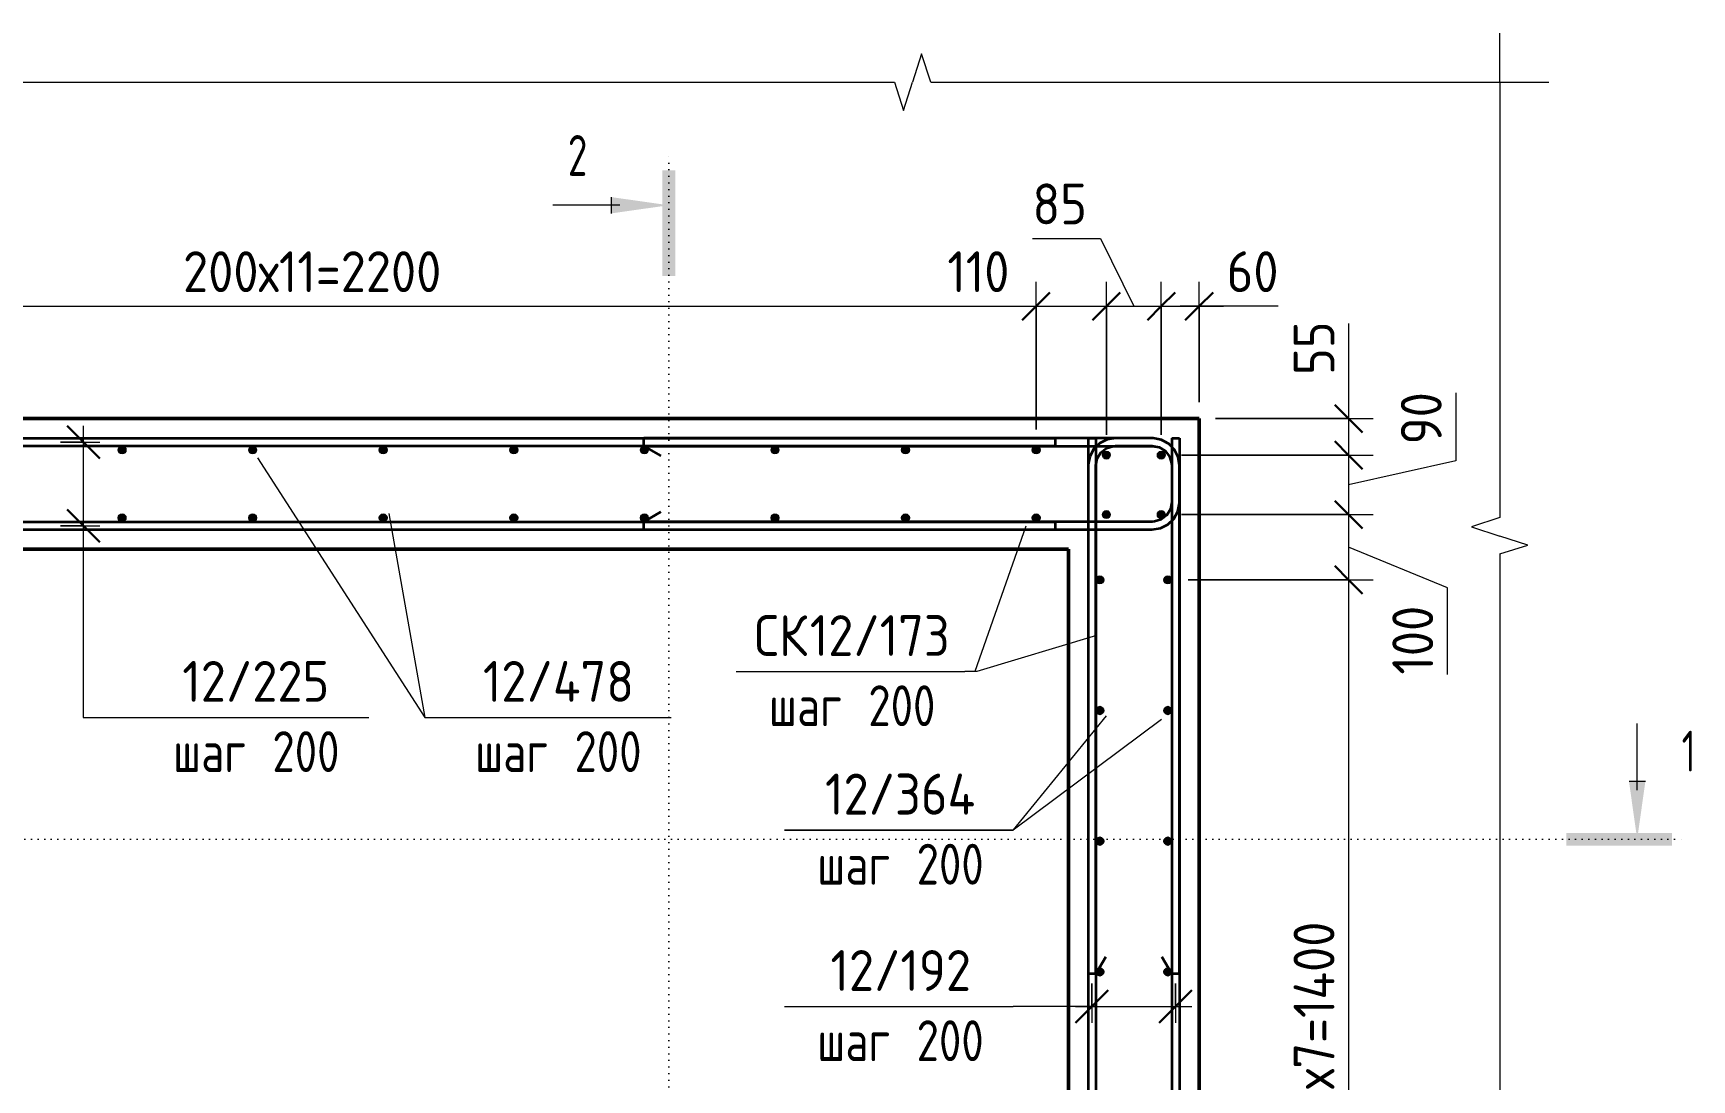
# Model space of a CAD drawing. Header units: millimetres. Extents: x 67134 to 121662, y -4758 to 13821.
# Drawn here: x 119124 to 121662, y 10608 to 12210 of the extents above; entities that cross this region are included whole.
import ezdxf

# ---------------------------------------------------------------- set-up
doc = ezdxf.new("R2010")
doc.units = ezdxf.units.MM
doc.linetypes.add('04 Пунктир 10мм', pattern=[10, 0, -10])
for name, color, linetype, lineweight in [('AA_Dim', 7, 'Continuous', 9), ('AA_Dim-25', 7, 'Continuous', 9), ('AA_Oformlenie', 7, 'Continuous', 9), ('AA_Razrez', 7, 'Continuous', 9), ('AA_Vinoska', 7, 'Continuous', 9), ('AF_Stena_Опалубка', 253, 'Continuous', 20), ('KR_Armatura', 7, 'Continuous', 20), ('KR_Armatura_Tonkie', 7, 'Continuous', 20), ('KR_Fundament', 7, 'Continuous', 20)]:
    doc.layers.add(name, color=color, linetype=linetype, lineweight=lineweight)
doc.styles.add('ISOCPEUR_7', font='isocpeur.ttf', dxfattribs={"width": 0.9, "height": 62.5})
doc.styles.add('ISOCPEUR_8', font='isocpeur.ttf', dxfattribs={"width": 0.8, "height": 62.5})
doc.styles.add('ISOCPEUR_9', font='isocpeur.ttf', dxfattribs={"width": 0.7, "height": 62.5})
doc.dimstyles.new('05_Округл_5мм__прозр__2', dxfattribs={"dimscale": 304.8, "dimtxt": 62.248823, "dimasz": 0.139436, "dimexe": 0.123031, "dimexo": 0.082021, "dimgap": 0.008202, "dimtad": 1, "dimdec": 0, "dimrnd": 5, "dimdsep": 46, "dimtxsty": 'ISOCPEUR_7', "dimblk1": 'OBLIQUE', "dimblk2": 'OBLIQUE', "dimsah": 1, "dimcen": 0.09, "dimdle": 0.123031, "dimazin": 0, "dimtfac": 1, "dimtdec": 4, "dimtix": 1, "dimtmove": 1, "dimatfit": 3, "dimfxl": 1, "dimtvp": 1, "dimtolj": 1, "dimtzin": 0, "dimlwd": 18, "dimlwe": 18, "dimarcsym": 2})
doc.dimstyles.new('05_Округл_5мм__прозр__3', dxfattribs={"dimscale": 304.8, "dimtxt": 62.248823, "dimasz": 0.139436, "dimexe": 0.123031, "dimexo": 0.082021, "dimgap": 0.008202, "dimtad": 1, "dimdec": 0, "dimrnd": 5, "dimdsep": 46, "dimtxsty": 'ISOCPEUR_7', "dimblk1": 'OBLIQUE', "dimblk2": 'OBLIQUE', "dimsah": 1, "dimcen": 0.09, "dimdle": 0.123031, "dimazin": 0, "dimtfac": 1, "dimtdec": 4, "dimtix": 1, "dimtmove": 0, "dimatfit": 3, "dimfxl": 1, "dimtvp": 1, "dimtolj": 1, "dimtzin": 0, "dimlwd": 18, "dimlwe": 18, "dimarcsym": 2})
doc.dimstyles.new('10_Раскладка_арматуры_с_засечками', dxfattribs={"dimscale": 304.8, "dimtxt": 0.18, "dimasz": 0.164042, "dimexe": 0.082021, "dimexo": 0, "dimgap": 0, "dimtad": 1, "dimdec": 3, "dimrnd": 0.001, "dimdsep": 46, "dimtxsty": 'ISOCPEUR_8', "dimblk1": 'OBLIQUE', "dimblk2": 'OBLIQUE', "dimsah": 1, "dimcen": 0.09, "dimdle": 0.082021, "dimazin": 0, "dimtfac": 1, "dimtdec": 4, "dimtix": 1, "dimtmove": 0, "dimatfit": 3, "dimfxl": 1, "dimtvp": 1, "dimtolj": 1, "dimtzin": 0, "dimlwd": 18, "dimlwe": 18, "dimarcsym": 2})

# ---------------------------------------------------------------- blocks, each defined once
blk = doc.blocks.new('350_Стержень П торец СК-СГ _НесАрм_РабПлоск_ - 350_Стержень П торец СК-СГ _НесАрм_РабПлоск_-4117762-Схема армирования стен форшахты в_о 22-23_Б')
at = {"layer": 'KR_Armatura_Tonkie', "lineweight": 35}
for p, q in [((73383.1, 11590), (73327.1, 11590)), ((73327.1, 11578), (73383.1, 11578)), ((73285.1, 11548), (73285.1, 10770)), ((73297.1, 10770), (73297.1, 11548)), ((73413.1, 11548), (73413.1, 10770)), ((73425.1, 10770), (73425.1, 11548)), ((73297.1, 10770.1), (73312.1, 10796)), ((73413, 10770.1), (73398.1, 10796)), ((73297.1, 10770), (73285.1, 10770)), ((73425.1, 10770), (73413.1, 10770))]:
    blk.add_line(p, q, dxfattribs=at)
at = {"layer": 'KR_Armatura_Tonkie', "lineweight": 35, "flags": 128}
for points in [[(73327.1, 11590), (73314.4, 11588), (73302.9, 11582.3), (73293.6, 11573.4), (73287.5, 11562.1), (73285.1, 11549.5), (73285.1, 11548)], [(73297.1, 11548), (73299, 11558.7), (73304.6, 11567.9), (73313.2, 11574.6), (73323.5, 11577.8), (73327.1, 11578)], [(73425.1, 11548), (73423.1, 11560.7), (73417.4, 11572.2), (73408.5, 11581.4), (73397.2, 11587.5), (73384.6, 11590), (73383.1, 11590)], [(73383.1, 11578), (73393.7, 11576), (73403, 11570.4), (73409.7, 11561.9), (73412.9, 11551.5), (73413.1, 11548)]]:
    blk.add_lwpolyline(points, dxfattribs=at)
blk = doc.blocks.new('011_Прямоугольник обрыва _ЭлУзла_ - 011_Прямоугольник обрыва _ЭлУзла_-4165328-Схема армирования стен форшахты в_о 22-23_Б')
at = {"layer": 'AA_Oformlenie'}
for p, q in [((927.1, 0), (2669.4, 0)), ((2725, 0), (3595.8, 0)), ((3595.8, 0), (3595.8, -666.7)), ((3595.8, -722.3), (3595.8, -2056.3))]:
    blk.add_line(p, q, dxfattribs=at)
blk = doc.blocks.new('Разрез - Номер узла_ спереди-394134-Схема армирования стен форшахты в_о 22-23_Б')
at = {"layer": 'AA_Razrez'}
for points in [[(7.33, 0.4), (7.33, -0.39), (0.87, -0.39), (0.87, 0.4)], [(3.5, -3.53), (2.5, -3.53), (3, 0)]]:
    blk.add_hatch(color=256, dxfattribs=at).paths.add_polyline_path(points)
for p, q in [((3, -3), (3, -7.1)), ((2.5, -3.53), (3.5, -3.53))]:
    blk.add_line(p, q, dxfattribs=at)
blk = doc.blocks.new('DIMBLOCK180-Схема армирования стен форшахты в_о 22-23_Б')
at = {"layer": 'AA_Dim-25', "lineweight": 18}
for p, q in [((118460.4, 11603), (118460.4, 11829.5)), ((120658.9, 11603), (120658.9, 11829.5)), ((118460.4, 11792), (120658.9, 11792)), ((118460.4, 11792), (118460.4, 11603)), ((120658.9, 11792), (120658.9, 11603))]:
    blk.add_line(p, q, dxfattribs=at)
at = {"layer": 'AA_Dim-25', "lineweight": 30}
for p, q in [((118460.4, 11792), (118481.7, 11813.2)), ((120658.9, 11792), (120680.1, 11813.2)), ((118460.4, 11792), (118439.2, 11770.7)), ((120658.9, 11792), (120637.6, 11770.7))]:
    blk.add_line(p, q, dxfattribs=at)
at = {"layer": 'AA_Dim-25', "color": 0, "lineweight": 18, "insert": (119353.2, 11876.1), "char_height": 62.5, "width": 495.596, "attachment_point": 1, "line_spacing_factor": 1.149209, "style": 'ISOCPEUR_7'}
blk.add_mtext('200х11=2200', dxfattribs=at)
blk = doc.blocks.new('_Oblique')
at = {"color": 0, "linetype": 'ByBlock', "lineweight": -2}
blk.add_line((-0.5, -0.5), (0.5, 0.5), dxfattribs=at)
blk = doc.blocks.new('DIMBLOCK181-Схема армирования стен форшахты в_о 22-23_Б')
at = {"layer": 'AA_Dim-25', "lineweight": 18}
for p, q in [((120658.9, 11603), (120658.9, 11829.5)), ((120766.4, 11595), (120766.4, 11829.5)), ((120523.1, 11792), (120645.1, 11792)), ((120645.1, 11792), (120712.7, 11792)), ((120658.9, 11792), (120766.4, 11792)), ((120658.9, 11792), (120658.9, 11603)), ((120766.4, 11792), (120766.4, 11595))]:
    blk.add_line(p, q, dxfattribs=at)
at = {"layer": 'AA_Dim-25', "lineweight": 30}
for p, q in [((120658.9, 11792), (120680.1, 11813.2)), ((120766.4, 11792), (120787.7, 11813.2)), ((120658.9, 11792), (120637.6, 11770.7)), ((120766.4, 11792), (120745.2, 11770.7))]:
    blk.add_line(p, q, dxfattribs=at)
at = {"layer": 'AA_Dim-25', "color": 0, "lineweight": 18, "insert": (120523.1, 11876.1), "char_height": 62.5, "width": 116.357, "attachment_point": 1, "line_spacing_factor": 1.149209, "style": 'ISOCPEUR_7'}
blk.add_mtext('110', dxfattribs=at)
blk = doc.blocks.new('DIMBLOCK182-Схема армирования стен форшахты в_о 22-23_Б')
at = {"layer": 'AA_Dim-25', "lineweight": 18}
for p, q in [((120653.3, 11895.7), (120757.3, 11895.7)), ((120757.3, 11895.7), (120808.4, 11792)), ((120766.4, 11595), (120766.4, 11829.5)), ((120850.4, 11595), (120850.4, 11829.5)), ((120766.4, 11792), (120850.4, 11792)), ((120766.4, 11792), (120766.4, 11595)), ((120850.4, 11792), (120850.4, 11595))]:
    blk.add_line(p, q, dxfattribs=at)
at = {"layer": 'AA_Dim-25', "lineweight": 30}
for p, q in [((120766.4, 11792), (120787.7, 11813.2)), ((120850.4, 11792), (120871.7, 11813.2)), ((120766.4, 11792), (120745.2, 11770.7)), ((120850.4, 11792), (120829.2, 11770.7))]:
    blk.add_line(p, q, dxfattribs=at)
at = {"layer": 'AA_Dim-25', "color": 0, "lineweight": 18, "insert": (120653.3, 11979.8), "char_height": 62.5, "width": 94.81, "attachment_point": 1, "line_spacing_factor": 1.149209, "style": 'ISOCPEUR_7'}
blk.add_mtext('85', dxfattribs=at)
blk = doc.blocks.new('DIMBLOCK183-Схема армирования стен форшахты в_о 22-23_Б')
at = {"layer": 'AA_Dim-25', "lineweight": 18}
for p, q in [((120850.4, 11595), (120850.4, 11829.5)), ((120908.4, 11645), (120908.4, 11829.5)), ((120850.4, 11792), (120945.9, 11792)), ((120850.4, 11792), (120850.4, 11595)), ((120925.6, 11792), (120879.4, 11792)), ((120908.4, 11792), (120908.4, 11645)), ((121029.6, 11792), (120925.6, 11792))]:
    blk.add_line(p, q, dxfattribs=at)
at = {"layer": 'AA_Dim-25', "lineweight": 30}
for p, q in [((120850.4, 11792), (120871.7, 11813.2)), ((120908.4, 11792), (120929.7, 11813.2)), ((120850.4, 11792), (120829.2, 11770.7)), ((120908.4, 11792), (120887.2, 11770.7))]:
    blk.add_line(p, q, dxfattribs=at)
at = {"layer": 'AA_Dim-25', "color": 0, "lineweight": 18, "insert": (120950.6, 11876.1), "char_height": 62.5, "width": 94.81, "attachment_point": 1, "line_spacing_factor": 1.149209, "style": 'ISOCPEUR_7'}
blk.add_mtext('60', dxfattribs=at)
blk = doc.blocks.new('DIMBLOCK184-Схема армирования стен форшахты в_о 22-23_Б')
at = {"layer": 'AA_Dim-25', "lineweight": 18}
for p, q in [((121137.1, 11765.7), (121137.1, 11661.7)), ((121137.1, 11661.7), (121137.1, 11592)), ((121137.1, 11657.5), (121137.1, 11564)), ((120933.4, 11620), (121174.6, 11620)), ((121137.1, 11620), (120933.4, 11620)), ((120881.4, 11564), (121174.6, 11564)), ((121137.1, 11564), (120881.4, 11564))]:
    blk.add_line(p, q, dxfattribs=at)
at = {"layer": 'AA_Dim-25', "lineweight": 30}
for p, q in [((121137.1, 11620), (121115.9, 11641.2)), ((121137.1, 11620), (121158.4, 11598.7)), ((121137.1, 11564), (121115.9, 11585.2)), ((121137.1, 11564), (121158.4, 11542.7))]:
    blk.add_line(p, q, dxfattribs=at)
at = {"layer": 'AA_Dim-25', "color": 0, "lineweight": 18, "insert": (121053, 11686.7), "char_height": 62.5, "width": 94.81, "attachment_point": 1, "rotation": 90, "line_spacing_factor": 1.149209, "style": 'ISOCPEUR_7'}
blk.add_mtext('55', dxfattribs=at)
blk = doc.blocks.new('DIMBLOCK185-Схема армирования стен форшахты в_о 22-23_Б')
at = {"layer": 'AA_Dim-25', "lineweight": 18}
for p, q in [((121301.3, 11659.4), (121301.3, 11555.4)), ((120881.4, 11564), (121174.6, 11564)), ((121137.1, 11564), (120881.4, 11564)), ((121137.1, 11564), (121137.1, 11473)), ((121301.3, 11555.4), (121137.1, 11518.5)), ((120881.4, 11473), (121174.6, 11473)), ((121137.1, 11473), (120881.4, 11473))]:
    blk.add_line(p, q, dxfattribs=at)
at = {"layer": 'AA_Dim-25', "lineweight": 30}
for p, q in [((121137.1, 11564), (121115.9, 11585.2)), ((121137.1, 11564), (121158.4, 11542.7)), ((121137.1, 11473), (121115.9, 11494.2)), ((121137.1, 11473), (121158.4, 11451.7))]:
    blk.add_line(p, q, dxfattribs=at)
at = {"layer": 'AA_Dim-25', "color": 0, "lineweight": 18, "insert": (121217.1, 11580.4), "char_height": 62.5, "width": 94.81, "attachment_point": 1, "rotation": 90, "line_spacing_factor": 1.149209, "style": 'ISOCPEUR_7'}
blk.add_mtext('90', dxfattribs=at)
blk = doc.blocks.new('DIMBLOCK186-Схема армирования стен форшахты в_о 22-23_Б')
at = {"layer": 'AA_Dim-25', "lineweight": 30}
for p, q in [((121137.1, 11473), (121115.9, 11494.2)), ((121137.1, 11473), (121158.4, 11451.7)), ((121137.1, 11373), (121115.9, 11394.3)), ((121137.1, 11373), (121158.4, 11351.8))]:
    blk.add_line(p, q, dxfattribs=at)
at = {"layer": 'AA_Dim-25', "lineweight": 18}
for p, q in [((120881.4, 11473), (121174.6, 11473)), ((121137.1, 11473), (120881.4, 11473)), ((121137.1, 11473), (121137.1, 11373)), ((121288.3, 11360.8), (121137.1, 11423)), ((120891.4, 11373), (121174.6, 11373)), ((121137.1, 11373), (120891.4, 11373)), ((121288.3, 11228.1), (121288.3, 11360.8))]:
    blk.add_line(p, q, dxfattribs=at)
at = {"layer": 'AA_Dim-25', "color": 0, "lineweight": 18, "insert": (121204.1, 11228.1), "char_height": 62.5, "width": 129.286, "attachment_point": 1, "rotation": 90, "line_spacing_factor": 1.149209, "style": 'ISOCPEUR_7'}
blk.add_mtext('100', dxfattribs=at)
blk = doc.blocks.new('DIMBLOCK187-Схема армирования стен форшахты в_о 22-23_Б')
at = {"layer": 'AA_Dim-25', "lineweight": 30}
for p, q in [((121137.1, 11373), (121115.9, 11394.3)), ((121137.1, 11373), (121158.4, 11351.8)), ((121137.1, 9973), (121115.9, 9994.2)), ((121137.1, 9973), (121158.4, 9951.7))]:
    blk.add_line(p, q, dxfattribs=at)
at = {"layer": 'AA_Dim-25', "lineweight": 18}
for p, q in [((120891.4, 11373), (121174.6, 11373)), ((121137.1, 11373), (120891.4, 11373)), ((121137.1, 11373), (121137.1, 9973)), ((120891.4, 9973), (121174.6, 9973)), ((121137.1, 9973), (120891.4, 9973))]:
    blk.add_line(p, q, dxfattribs=at)
at = {"layer": 'AA_Dim-25', "color": 0, "lineweight": 18, "insert": (121053, 10477.9), "char_height": 62.5, "width": 468.303, "attachment_point": 1, "rotation": 90, "line_spacing_factor": 1.149209, "style": 'ISOCPEUR_7'}
blk.add_mtext('200х7=1400', dxfattribs=at)
blk = doc.blocks.new('042_М_Арматуры - Диам длина поз _ Комментарий-3662934-Схема армирования стен форшахты в_о 22-23_Б')
at = {"layer": 'AA_Vinoska'}
blk.add_line((-7, 0), (7, 0), dxfattribs=at)
blk = doc.blocks.new('DIMBLOCK191-Схема армирования стен форшахты в_о 22-23_Б')
at = {"layer": 'AA_Dim-25', "lineweight": 30}
for p, q in [((119200.8, 11584), (119175.8, 11609)), ((119200.8, 11584), (119225.8, 11559)), ((119200.8, 11456), (119175.8, 11481)), ((119200.8, 11456), (119225.8, 11431))]:
    blk.add_line(p, q, dxfattribs=at)
at = {"layer": 'AA_Dim-25', "lineweight": 18}
for p, q in [((119200.8, 11431), (119200.8, 11609)), ((119165.4, 11584), (119225.8, 11584)), ((119200.8, 11584), (119165.4, 11584)), ((119165.4, 11456), (119225.8, 11456)), ((119200.8, 11456), (119165.4, 11456))]:
    blk.add_line(p, q, dxfattribs=at)
blk = doc.blocks.new('DIMBLOCK193-Схема армирования стен форшахты в_о 22-23_Б')
at = {"layer": 'AA_Dim-25', "lineweight": 18}
for p, q in [((120744.4, 10755.3), (120744.4, 10694.9)), ((120744.4, 10719.9), (120744.4, 10755.3)), ((120872.4, 10755.3), (120872.4, 10694.9)), ((120872.4, 10719.9), (120872.4, 10755.3)), ((120719.4, 10719.9), (120897.4, 10719.9))]:
    blk.add_line(p, q, dxfattribs=at)
at = {"layer": 'AA_Dim-25', "lineweight": 30}
for p, q in [((120744.4, 10719.9), (120769.4, 10744.9)), ((120872.4, 10719.9), (120897.4, 10744.9)), ((120744.4, 10719.9), (120719.4, 10694.9)), ((120872.4, 10719.9), (120847.4, 10694.9))]:
    blk.add_line(p, q, dxfattribs=at)

msp = doc.modelspace()

# ---------------------------------------------------------------- hatches: boundary and pattern name
at = {"layer": 'KR_Armatura'}
h = msp.add_hatch(color=256, dxfattribs=at)
edge = h.paths.add_edge_path()
edge.add_arc((119259.8692, 11572), 6, 0, 360)
for points in [[(119256.8692, 11566.8038), (119262.8692, 11566.8038), (119265.8692, 11572), (119262.8692, 11577.1962), (119256.8692, 11577.1962), (119253.8692, 11572)], [(119456.7289, 11566.8038), (119462.7289, 11566.8038), (119465.7289, 11572), (119462.7289, 11577.1962), (119456.7289, 11577.1962), (119453.7289, 11572)], [(119656.5885, 11566.8038), (119662.5885, 11566.8038), (119665.5885, 11572), (119662.5885, 11577.1962), (119656.5885, 11577.1962), (119653.5885, 11572)], [(119856.4482, 11566.8038), (119862.4482, 11566.8038), (119865.4482, 11572), (119862.4482, 11577.1962), (119856.4482, 11577.1962), (119853.4482, 11572)], [(120056.3079, 11566.8038), (120062.3079, 11566.8038), (120065.3079, 11572), (120062.3079, 11577.1962), (120056.3079, 11577.1962), (120053.3079, 11572)], [(120256.1675, 11566.8038), (120262.1675, 11566.8038), (120265.1675, 11572), (120262.1675, 11577.1962), (120256.1675, 11577.1962), (120253.1675, 11572)], [(120456.0272, 11566.8038), (120462.0272, 11566.8038), (120465.0272, 11572), (120462.0272, 11577.1962), (120456.0272, 11577.1962), (120453.0272, 11572)], [(120655.8869, 11566.8038), (120661.8869, 11566.8038), (120664.8869, 11572), (120661.8869, 11577.1962), (120655.8869, 11577.1962), (120652.8869, 11572)], [(120763.4305, 11558.8038), (120769.4305, 11558.8038), (120772.4305, 11564), (120769.4305, 11569.1962), (120763.4305, 11569.1962), (120760.4305, 11564)], [(120847.4305, 11558.8038), (120853.4305, 11558.8038), (120856.4305, 11564), (120853.4305, 11569.1962), (120847.4305, 11569.1962), (120844.4305, 11564)], [(120763.4305, 11467.8038), (120769.4305, 11467.8038), (120772.4305, 11473), (120769.4305, 11478.1962), (120763.4305, 11478.1962), (120760.4305, 11473)], [(120847.4305, 11467.8038), (120853.4305, 11467.8038), (120856.4305, 11473), (120853.4305, 11478.1962), (120847.4305, 11478.1962), (120844.4305, 11473)], [(119256.8692, 11462.8038), (119262.8692, 11462.8038), (119265.8692, 11468), (119262.8692, 11473.1962), (119256.8692, 11473.1962), (119253.8692, 11468)], [(119456.7289, 11462.8038), (119462.7289, 11462.8038), (119465.7289, 11468), (119462.7289, 11473.1962), (119456.7289, 11473.1962), (119453.7289, 11468)], [(119656.5885, 11462.8038), (119662.5885, 11462.8038), (119665.5885, 11468), (119662.5885, 11473.1962), (119656.5885, 11473.1962), (119653.5885, 11468)], [(119856.4482, 11462.8038), (119862.4482, 11462.8038), (119865.4482, 11468), (119862.4482, 11473.1962), (119856.4482, 11473.1962), (119853.4482, 11468)], [(120056.3079, 11462.8038), (120062.3079, 11462.8038), (120065.3079, 11468), (120062.3079, 11473.1962), (120056.3079, 11473.1962), (120053.3079, 11468)], [(120256.1675, 11462.8038), (120262.1675, 11462.8038), (120265.1675, 11468), (120262.1675, 11473.1962), (120256.1675, 11473.1962), (120253.1675, 11468)], [(120456.0272, 11462.8038), (120462.0272, 11462.8038), (120465.0272, 11468), (120462.0272, 11473.1962), (120456.0272, 11473.1962), (120453.0272, 11468)], [(120655.8869, 11462.8038), (120661.8869, 11462.8038), (120664.8869, 11468), (120661.8869, 11473.1962), (120655.8869, 11473.1962), (120652.8869, 11468)], [(120753.4305, 11367.8042), (120759.4305, 11367.8042), (120762.4305, 11373.0004), (120759.4305, 11378.1965), (120753.4305, 11378.1965), (120750.4305, 11373.0004)], [(120857.4305, 11367.8042), (120863.4305, 11367.8042), (120866.4305, 11373.0004), (120863.4305, 11378.1965), (120857.4305, 11378.1965), (120854.4305, 11373.0004)], [(120756.4305, 11166.9999), (120761.6267, 11169.9999), (120761.6267, 11175.9999), (120756.4305, 11178.9999), (120751.2344, 11175.9999), (120751.2344, 11169.9999)], [(120860.4305, 11166.9999), (120865.6267, 11169.9999), (120865.6267, 11175.9999), (120860.4305, 11178.9999), (120855.2344, 11175.9999), (120855.2344, 11169.9999)], [(120756.4305, 10966.9999), (120761.6267, 10969.9999), (120761.6267, 10975.9999), (120756.4305, 10978.9999), (120751.2344, 10975.9999), (120751.2344, 10969.9999)], [(120860.4305, 10966.9999), (120865.6267, 10969.9999), (120865.6267, 10975.9999), (120860.4305, 10978.9999), (120855.2344, 10975.9999), (120855.2344, 10969.9999)], [(120756.4305, 10766.9999), (120761.6267, 10769.9999), (120761.6267, 10775.9999), (120756.4305, 10778.9999), (120751.2344, 10775.9999), (120751.2344, 10769.9999)], [(120860.4305, 10766.9999), (120865.6267, 10769.9999), (120865.6267, 10775.9999), (120860.4305, 10778.9999), (120855.2344, 10775.9999), (120855.2344, 10769.9999)]]:
    msp.add_hatch(color=256, dxfattribs=at).paths.add_polyline_path(points)
h = msp.add_hatch(color=256, dxfattribs=at)
edge = h.paths.add_edge_path()
edge.add_arc((119459.7289, 11572), 6, 0, 360)
h = msp.add_hatch(color=256, dxfattribs=at)
edge = h.paths.add_edge_path()
edge.add_arc((119659.5885, 11572), 6, 0, 360)
h = msp.add_hatch(color=256, dxfattribs=at)
edge = h.paths.add_edge_path()
edge.add_arc((119859.4482, 11572), 6, 0, 360)
h = msp.add_hatch(color=256, dxfattribs=at)
edge = h.paths.add_edge_path()
edge.add_arc((120059.3079, 11572), 6, 0, 360)
h = msp.add_hatch(color=256, dxfattribs=at)
edge = h.paths.add_edge_path()
edge.add_arc((120259.1675, 11572), 6, 0, 360)
h = msp.add_hatch(color=256, dxfattribs=at)
edge = h.paths.add_edge_path()
edge.add_arc((120459.0272, 11572), 6, 0, 360)
h = msp.add_hatch(color=256, dxfattribs=at)
edge = h.paths.add_edge_path()
edge.add_arc((120658.8869, 11572), 6, 0, 360)
h = msp.add_hatch(color=256, dxfattribs=at)
edge = h.paths.add_edge_path()
edge.add_arc((120766.4305, 11564), 6, 0, 360)
h = msp.add_hatch(color=256, dxfattribs=at)
edge = h.paths.add_edge_path()
edge.add_arc((120850.4305, 11564), 6, 0, 360)
h = msp.add_hatch(color=256, dxfattribs=at)
edge = h.paths.add_edge_path()
edge.add_arc((120766.4305, 11473), 6, 0, 360)
h = msp.add_hatch(color=256, dxfattribs=at)
edge = h.paths.add_edge_path()
edge.add_arc((120850.4305, 11473), 6, 0, 360)
h = msp.add_hatch(color=256, dxfattribs=at)
edge = h.paths.add_edge_path()
edge.add_arc((119259.8692, 11468), 6, 0, 360)
h = msp.add_hatch(color=256, dxfattribs=at)
edge = h.paths.add_edge_path()
edge.add_arc((119459.7289, 11468), 6, 0, 360)
h = msp.add_hatch(color=256, dxfattribs=at)
edge = h.paths.add_edge_path()
edge.add_arc((119659.5885, 11468), 6, 0, 360)
h = msp.add_hatch(color=256, dxfattribs=at)
edge = h.paths.add_edge_path()
edge.add_arc((119859.4482, 11468), 6, 0, 360)
h = msp.add_hatch(color=256, dxfattribs=at)
edge = h.paths.add_edge_path()
edge.add_arc((120059.3079, 11468), 6, 0, 360)
h = msp.add_hatch(color=256, dxfattribs=at)
edge = h.paths.add_edge_path()
edge.add_arc((120259.1675, 11468), 6, 0, 360)
h = msp.add_hatch(color=256, dxfattribs=at)
edge = h.paths.add_edge_path()
edge.add_arc((120459.0272, 11468), 6, 0, 360)
h = msp.add_hatch(color=256, dxfattribs=at)
edge = h.paths.add_edge_path()
edge.add_arc((120658.8869, 11468), 6, 0, 360)
h = msp.add_hatch(color=256, dxfattribs=at)
edge = h.paths.add_edge_path()
edge.add_arc((120756.4305, 11373.0004), 6, 0, 360)
h = msp.add_hatch(color=256, dxfattribs=at)
edge = h.paths.add_edge_path()
edge.add_arc((120860.4305, 11373.0004), 6, 0, 360)
h = msp.add_hatch(color=256, dxfattribs=at)
edge = h.paths.add_edge_path()
edge.add_arc((120756.4305, 11172.9999), 6, 0, 360)
h = msp.add_hatch(color=256, dxfattribs=at)
edge = h.paths.add_edge_path()
edge.add_arc((120860.4305, 11172.9999), 6, 0, 360)
h = msp.add_hatch(color=256, dxfattribs=at)
edge = h.paths.add_edge_path()
edge.add_arc((120756.4305, 10972.9999), 6, 0, 360)
h = msp.add_hatch(color=256, dxfattribs=at)
edge = h.paths.add_edge_path()
edge.add_arc((120860.4305, 10972.9999), 6, 0, 360)
h = msp.add_hatch(color=256, dxfattribs=at)
edge = h.paths.add_edge_path()
edge.add_arc((120756.4305, 10772.9999), 6, 0, 360)
h = msp.add_hatch(color=256, dxfattribs=at)
edge = h.paths.add_edge_path()
edge.add_arc((120860.4305, 10772.9999), 6, 0, 360)

# ---------------------------------------------------------------- linework, layer by layer
at = {"layer": 'AA_Razrez', "linetype": '04 Пунктир 10мм'}
for p, q in [((120096.6328, 9203.3369), (120096.6328, 12021.5561)), ((117515.3112, 10975.9045), (121653.8623, 10975.9045))]:
    msp.add_line(p, q, dxfattribs=at)
at = {"layer": 'AA_Vinoska'}
for p, q in [((121368.4305, 12135), (121368.4305, 12210)), ((120483.5527, 12178.3251), (120469.4755, 12135)), ((120497.6299, 12135), (120483.5527, 12178.3251)), ((120441.9755, 12135), (120455.7255, 12091.6987)), ((120455.7255, 12091.6987), (120469.4755, 12135)), ((121368.4305, 12135), (121443.4305, 12135)), ((119466.9416, 11560.0087), (119723.4605, 11162.5189)), ((119200.4371, 11457.747), (119200.4371, 11162.5189)), ((119668.3564, 11474.5024), (119723.4605, 11162.5189)), ((120642.9095, 11455.0338), (120565.0037, 11232.7175)), ((121368.4305, 11468.3333), (121325.1054, 11454.2561)), ((121325.1054, 11454.2561), (121368.4305, 11440.179)), ((121411.7318, 11426.429), (121368.4305, 11440.179)), ((121368.4305, 11412.679), (121411.7318, 11426.429)), ((120751.2175, 11287.8215), (120567.9428, 11232.7175)), ((120567.9428, 11232.7175), (120549.8026, 11232.7175)), ((120565.0037, 11232.7175), (120549.8026, 11232.7175)), ((119200.4371, 11162.5189), (119287.7308, 11162.5189)), ((119723.4605, 11162.5189), (119750.0625, 11162.5189)), ((119723.4605, 11162.5189), (119750.0625, 11162.5189)), ((120766.2452, 11164.9689), (120623.7528, 10990.1516)), ((120851.0151, 11159.2218), (120623.7528, 10989.6819)), ((120752.4382, 10719.9236), (120623.7528, 10719.9236))]:
    msp.add_line(p, q, dxfattribs=at)
at = {"layer": 'AF_Stena_Опалубка', "color": 5, "lineweight": 50}
for p, q in [((120708.4305, 11620), (118418.4305, 11620)), ((120908.4305, 11620), (120708.4305, 11620)), ((120908.4305, 9630), (120908.4305, 11620)), ((118418.4305, 11420), (120708.4305, 11420)), ((120708.4305, 11420), (120708.4305, 9630))]:
    msp.add_line(p, q, dxfattribs=at)
at = {"layer": 'KR_Armatura'}
for p, q in [((119256.8692, 11577.1962), (119253.8692, 11572)), ((119262.8692, 11577.1962), (119256.8692, 11577.1962)), ((119265.8692, 11572), (119262.8692, 11577.1962)), ((119456.7289, 11577.1962), (119453.7289, 11572)), ((119462.7289, 11577.1962), (119456.7289, 11577.1962)), ((119465.7289, 11572), (119462.7289, 11577.1962)), ((119656.5885, 11577.1962), (119653.5885, 11572)), ((119662.5885, 11577.1962), (119656.5885, 11577.1962)), ((119665.5885, 11572), (119662.5885, 11577.1962)), ((119856.4482, 11577.1962), (119853.4482, 11572)), ((119862.4482, 11577.1962), (119856.4482, 11577.1962)), ((119865.4482, 11572), (119862.4482, 11577.1962)), ((120056.3079, 11577.1962), (120053.3079, 11572)), ((120062.3079, 11577.1962), (120056.3079, 11577.1962)), ((120065.3079, 11572), (120062.3079, 11577.1962)), ((120256.1675, 11577.1962), (120253.1675, 11572)), ((120262.1675, 11577.1962), (120256.1675, 11577.1962)), ((120265.1675, 11572), (120262.1675, 11577.1962)), ((120456.0272, 11577.1962), (120453.0272, 11572)), ((120462.0272, 11577.1962), (120456.0272, 11577.1962)), ((120465.0272, 11572), (120462.0272, 11577.1962)), ((120655.8869, 11577.1962), (120652.8869, 11572)), ((120661.8869, 11577.1962), (120655.8869, 11577.1962)), ((120664.8869, 11572), (120661.8869, 11577.1962)), ((119253.8692, 11572), (119256.8692, 11566.8038)), ((119256.8692, 11566.8038), (119262.8692, 11566.8038)), ((119262.8692, 11566.8038), (119265.8692, 11572)), ((119453.7289, 11572), (119456.7289, 11566.8038)), ((119456.7289, 11566.8038), (119462.7289, 11566.8038)), ((119462.7289, 11566.8038), (119465.7289, 11572)), ((119653.5885, 11572), (119656.5885, 11566.8038)), ((119656.5885, 11566.8038), (119662.5885, 11566.8038)), ((119662.5885, 11566.8038), (119665.5885, 11572)), ((119853.4482, 11572), (119856.4482, 11566.8038)), ((119856.4482, 11566.8038), (119862.4482, 11566.8038)), ((119862.4482, 11566.8038), (119865.4482, 11572)), ((120053.3079, 11572), (120056.3079, 11566.8038)), ((120056.3079, 11566.8038), (120062.3079, 11566.8038)), ((120062.3079, 11566.8038), (120065.3079, 11572)), ((120253.1675, 11572), (120256.1675, 11566.8038)), ((120256.1675, 11566.8038), (120262.1675, 11566.8038)), ((120262.1675, 11566.8038), (120265.1675, 11572)), ((120453.0272, 11572), (120456.0272, 11566.8038)), ((120456.0272, 11566.8038), (120462.0272, 11566.8038)), ((120462.0272, 11566.8038), (120465.0272, 11572)), ((120652.8869, 11572), (120655.8869, 11566.8038)), ((120655.8869, 11566.8038), (120661.8869, 11566.8038)), ((120661.8869, 11566.8038), (120664.8869, 11572)), ((120763.4305, 11569.1962), (120760.4305, 11564)), ((120760.4305, 11564), (120763.4305, 11558.8038)), ((120769.4305, 11569.1962), (120763.4305, 11569.1962)), ((120763.4305, 11558.8038), (120769.4305, 11558.8038)), ((120772.4305, 11564), (120769.4305, 11569.1962)), ((120769.4305, 11558.8038), (120772.4305, 11564)), ((120847.4305, 11569.1962), (120844.4305, 11564)), ((120844.4305, 11564), (120847.4305, 11558.8038)), ((120853.4305, 11569.1962), (120847.4305, 11569.1962)), ((120847.4305, 11558.8038), (120853.4305, 11558.8038)), ((120856.4305, 11564), (120853.4305, 11569.1962)), ((120853.4305, 11558.8038), (120856.4305, 11564)), ((120763.4305, 11478.1962), (120760.4305, 11473)), ((120769.4305, 11478.1962), (120763.4305, 11478.1962)), ((120772.4305, 11473), (120769.4305, 11478.1962)), ((120847.4305, 11478.1962), (120844.4305, 11473)), ((120853.4305, 11478.1962), (120847.4305, 11478.1962)), ((120856.4305, 11473), (120853.4305, 11478.1962)), ((119256.8692, 11473.1962), (119253.8692, 11468)), ((119253.8692, 11468), (119256.8692, 11462.8038)), ((119262.8692, 11473.1962), (119256.8692, 11473.1962)), ((119256.8692, 11462.8038), (119262.8692, 11462.8038)), ((119265.8692, 11468), (119262.8692, 11473.1962)), ((119262.8692, 11462.8038), (119265.8692, 11468)), ((119456.7289, 11473.1962), (119453.7289, 11468)), ((119453.7289, 11468), (119456.7289, 11462.8038)), ((119462.7289, 11473.1962), (119456.7289, 11473.1962)), ((119456.7289, 11462.8038), (119462.7289, 11462.8038)), ((119465.7289, 11468), (119462.7289, 11473.1962)), ((119462.7289, 11462.8038), (119465.7289, 11468)), ((119656.5885, 11473.1962), (119653.5885, 11468)), ((119653.5885, 11468), (119656.5885, 11462.8038)), ((119662.5885, 11473.1962), (119656.5885, 11473.1962)), ((119656.5885, 11462.8038), (119662.5885, 11462.8038)), ((119665.5885, 11468), (119662.5885, 11473.1962)), ((119662.5885, 11462.8038), (119665.5885, 11468)), ((119856.4482, 11473.1962), (119853.4482, 11468)), ((119853.4482, 11468), (119856.4482, 11462.8038)), ((119862.4482, 11473.1962), (119856.4482, 11473.1962)), ((119856.4482, 11462.8038), (119862.4482, 11462.8038)), ((119865.4482, 11468), (119862.4482, 11473.1962)), ((119862.4482, 11462.8038), (119865.4482, 11468)), ((120056.3079, 11473.1962), (120053.3079, 11468)), ((120053.3079, 11468), (120056.3079, 11462.8038)), ((120062.3079, 11473.1962), (120056.3079, 11473.1962)), ((120056.3079, 11462.8038), (120062.3079, 11462.8038)), ((120065.3079, 11468), (120062.3079, 11473.1962)), ((120062.3079, 11462.8038), (120065.3079, 11468)), ((120256.1675, 11473.1962), (120253.1675, 11468)), ((120253.1675, 11468), (120256.1675, 11462.8038)), ((120262.1675, 11473.1962), (120256.1675, 11473.1962)), ((120256.1675, 11462.8038), (120262.1675, 11462.8038)), ((120265.1675, 11468), (120262.1675, 11473.1962)), ((120262.1675, 11462.8038), (120265.1675, 11468)), ((120456.0272, 11473.1962), (120453.0272, 11468)), ((120453.0272, 11468), (120456.0272, 11462.8038)), ((120462.0272, 11473.1962), (120456.0272, 11473.1962)), ((120456.0272, 11462.8038), (120462.0272, 11462.8038)), ((120465.0272, 11468), (120462.0272, 11473.1962)), ((120462.0272, 11462.8038), (120465.0272, 11468)), ((120655.8869, 11473.1962), (120652.8869, 11468)), ((120652.8869, 11468), (120655.8869, 11462.8038)), ((120661.8869, 11473.1962), (120655.8869, 11473.1962)), ((120655.8869, 11462.8038), (120661.8869, 11462.8038)), ((120664.8869, 11468), (120661.8869, 11473.1962)), ((120661.8869, 11462.8038), (120664.8869, 11468)), ((120760.4305, 11473), (120763.4305, 11467.8038)), ((120763.4305, 11467.8038), (120769.4305, 11467.8038)), ((120769.4305, 11467.8038), (120772.4305, 11473)), ((120844.4305, 11473), (120847.4305, 11467.8038)), ((120847.4305, 11467.8038), (120853.4305, 11467.8038)), ((120853.4305, 11467.8038), (120856.4305, 11473)), ((120753.4305, 11378.1965), (120750.4305, 11373.0004)), ((120759.4305, 11378.1965), (120753.4305, 11378.1965)), ((120762.4305, 11373.0004), (120759.4305, 11378.1965)), ((120857.4305, 11378.1965), (120854.4305, 11373.0004)), ((120863.4305, 11378.1965), (120857.4305, 11378.1965)), ((120866.4305, 11373.0004), (120863.4305, 11378.1965)), ((120750.4305, 11373.0004), (120753.4305, 11367.8042)), ((120753.4305, 11367.8042), (120759.4305, 11367.8042)), ((120759.4305, 11367.8042), (120762.4305, 11373.0004)), ((120854.4305, 11373.0004), (120857.4305, 11367.8042)), ((120857.4305, 11367.8042), (120863.4305, 11367.8042)), ((120863.4305, 11367.8042), (120866.4305, 11373.0004)), ((120756.4305, 11178.9999), (120751.2344, 11175.9999)), ((120751.2344, 11175.9999), (120751.2344, 11169.9999)), ((120761.6267, 11175.9999), (120756.4305, 11178.9999)), ((120761.6267, 11169.9999), (120761.6267, 11175.9999)), ((120860.4305, 11178.9999), (120855.2344, 11175.9999)), ((120855.2344, 11175.9999), (120855.2344, 11169.9999)), ((120865.6267, 11175.9999), (120860.4305, 11178.9999)), ((120865.6267, 11169.9999), (120865.6267, 11175.9999)), ((120751.2344, 11169.9999), (120756.4305, 11166.9999)), ((120756.4305, 11166.9999), (120761.6267, 11169.9999)), ((120855.2344, 11169.9999), (120860.4305, 11166.9999)), ((120860.4305, 11166.9999), (120865.6267, 11169.9999)), ((120756.4305, 10978.9999), (120751.2344, 10975.9999)), ((120751.2344, 10975.9999), (120751.2344, 10969.9999)), ((120751.2344, 10969.9999), (120756.4305, 10966.9999)), ((120761.6267, 10975.9999), (120756.4305, 10978.9999)), ((120756.4305, 10966.9999), (120761.6267, 10969.9999)), ((120761.6267, 10969.9999), (120761.6267, 10975.9999)), ((120860.4305, 10978.9999), (120855.2344, 10975.9999)), ((120855.2344, 10975.9999), (120855.2344, 10969.9999)), ((120855.2344, 10969.9999), (120860.4305, 10966.9999)), ((120865.6267, 10975.9999), (120860.4305, 10978.9999)), ((120860.4305, 10966.9999), (120865.6267, 10969.9999)), ((120865.6267, 10969.9999), (120865.6267, 10975.9999)), ((120756.4305, 10778.9999), (120751.2344, 10775.9999)), ((120751.2344, 10775.9999), (120751.2344, 10769.9999)), ((120751.2344, 10769.9999), (120756.4305, 10766.9999)), ((120761.6267, 10775.9999), (120756.4305, 10778.9999)), ((120756.4305, 10766.9999), (120761.6267, 10769.9999)), ((120761.6267, 10769.9999), (120761.6267, 10775.9999)), ((120860.4305, 10778.9999), (120855.2344, 10775.9999)), ((120855.2344, 10775.9999), (120855.2344, 10769.9999)), ((120855.2344, 10769.9999), (120860.4305, 10766.9999)), ((120865.6267, 10775.9999), (120860.4305, 10778.9999)), ((120860.4305, 10766.9999), (120865.6267, 10769.9999)), ((120865.6267, 10769.9999), (120865.6267, 10775.9999))]:
    msp.add_line(p, q, dxfattribs=at)
for centre in [(119259.8692, 11572), (119459.7289, 11572), (119659.5885, 11572), (119859.4482, 11572), (120059.3079, 11572), (120259.1675, 11572), (120459.0272, 11572), (120658.8869, 11572), (120766.4305, 11564), (120850.4305, 11564), (120766.4305, 11473), (120850.4305, 11473), (119259.8692, 11468), (119459.7289, 11468), (119659.5885, 11468), (119859.4482, 11468), (120059.3079, 11468), (120259.1675, 11468), (120459.0272, 11468), (120658.8869, 11468), (120756.4305, 11373.0004), (120860.4305, 11373.0004), (120756.4305, 11172.9999), (120860.4305, 11172.9999), (120756.4305, 10972.9999), (120860.4305, 10972.9999), (120756.4305, 10772.9999), (120860.4305, 10772.9999)]:
    msp.add_circle(centre, 6, dxfattribs=at)
at = {"layer": 'KR_Armatura_Tonkie', "lineweight": 35}
for p, q in [((118438.6404, 11590), (120688.3838, 11590)), ((118438.6404, 11578), (120688.3838, 11578)), ((120688.3838, 11578), (120688.3838, 11590)), ((120738.4305, 11590), (120738.4305, 9670)), ((120738.4305, 11590), (120750.4305, 11590)), ((120750.4305, 11590), (120750.4305, 9670)), ((120866.4305, 11590), (120866.4305, 9670)), ((120866.4305, 11590), (120878.4305, 11590)), ((120878.4305, 11590), (120878.4305, 9670)), ((118438.6404, 11462), (120688.3838, 11462)), ((118438.6404, 11450), (120688.3838, 11450)), ((120688.3838, 11450), (120688.3838, 11462))]:
    msp.add_line(p, q, dxfattribs=at)
at = {"layer": 'KR_Fundament'}
for p, q in [((120908.4305, 11620), (118218.4305, 11620)), ((120908.4305, 9630), (120908.4305, 11620))]:
    msp.add_line(p, q, dxfattribs=at)

# ---------------------------------------------------------------- block references
at = {"layer": 'AA_Oformlenie'}
msp.add_blockref('011_Прямоугольник обрыва _ЭлУзла_ - 011_Прямоугольник обрыва _ЭлУзла_-4165328-Схема армирования стен форшахты в_о 22-23_Б', (117772.6106, 12135), dxfattribs=at)
at = {"layer": 'AA_Razrez', "xscale": 24.99999999999999, "yscale": 24.99999999999999, "zscale": 24.99999999999999}
for p, rotation in [((120096.6328, 12021.5561), 269.9999999999998), ((121653.8623, 10975.9045), 180)]:
    msp.add_blockref('Разрез - Номер узла_ спереди-394134-Схема армирования стен форшахты в_о 22-23_Б', p, dxfattribs=dict(at, rotation=rotation))
at = {"layer": 'AA_Vinoska', "xscale": 24.99999999999999, "yscale": 24.99999999999999, "zscale": 24.99999999999999}
for p in [(120374.8026, 11232.7175), (120374.8026, 11232.7175), (119462.7308, 11162.5189), (119925.0625, 11162.5189), (119925.0625, 11162.5189), (120448.7528, 10990.1516), (120448.7528, 10989.6819), (120448.7528, 10719.9236)]:
    msp.add_blockref('042_М_Арматуры - Диам длина поз _ Комментарий-3662934-Схема армирования стен форшахты в_о 22-23_Б', p, dxfattribs=at)
at = {"layer": 'KR_Armatura_Tonkie', "lineweight": 35, "rotation": 270.0000000000001}
msp.add_blockref('350_Стержень П торец СК-СГ _НесАрм_РабПлоск_ - 350_Стержень П торец СК-СГ _НесАрм_РабПлоск_-4117762-Схема армирования стен форшахты в_о 22-23_Б', (109288.4305, 84875.0616), dxfattribs=at)
msp.add_blockref('350_Стержень П торец СК-СГ _НесАрм_РабПлоск_ - 350_Стержень П торец СК-СГ _НесАрм_РабПлоск_-4117762-Схема армирования стен форшахты в_о 22-23_Б', (109288.4305, 84875.0616), dxfattribs=at)
msp.add_blockref('350_Стержень П торец СК-СГ _НесАрм_РабПлоск_ - 350_Стержень П торец СК-СГ _НесАрм_РабПлоск_-4117762-Схема армирования стен форшахты в_о 22-23_Б', (109288.4305, 84875.0616), dxfattribs=at)
at = {"layer": 'KR_Armatura_Tonkie', "lineweight": 35}
msp.add_blockref('350_Стержень П торец СК-СГ _НесАрм_РабПлоск_ - 350_Стержень П торец СК-СГ _НесАрм_РабПлоск_-4117762-Схема армирования стен форшахты в_о 22-23_Б', (47453.3689, 0), dxfattribs=at)
msp.add_blockref('350_Стержень П торец СК-СГ _НесАрм_РабПлоск_ - 350_Стержень П торец СК-СГ _НесАрм_РабПлоск_-4117762-Схема армирования стен форшахты в_о 22-23_Б', (47453.3689, 0), dxfattribs=at)
msp.add_blockref('350_Стержень П торец СК-СГ _НесАрм_РабПлоск_ - 350_Стержень П торец СК-СГ _НесАрм_РабПлоск_-4117762-Схема армирования стен форшахты в_о 22-23_Б', (47453.3689, 0), dxfattribs=at)
msp.add_blockref('350_Стержень П торец СК-СГ _НесАрм_РабПлоск_ - 350_Стержень П торец СК-СГ _НесАрм_РабПлоск_-4117762-Схема армирования стен форшахты в_о 22-23_Б', (47453.3689, 0), dxfattribs=at)

# ---------------------------------------------------------------- texts
at = {"layer": 'AA_Razrez', "char_height": 62.5, "attachment_point": 1, "style": 'ISOCPEUR_9'}
for s, insert, width in [('\\fISOCPEUR|b0|i0|c204|p34|;\\W.7;2', (119942.1111, 12054.0177), 37.879734), ('\\fISOCPEUR|b0|i0|c204|p34|;\\W.7;1', (121646.8479, 11142.0773), 26.656109)]:
    msp.add_mtext(s, dxfattribs=dict(at, insert=insert, width=width))
at = {"layer": 'AA_Vinoska', "char_height": 62.5, "attachment_point": 1}
for s, insert, width, style in [('СК', (120227.6686, 11319.07), 102.816422, 'ISOCPEUR_7'), ('СК', (120227.6686, 11319.07), 102.816422, 'ISOCPEUR_7'), ('12/173', (120312.5007, 11319.07), 263.354344, 'ISOCPEUR_7'), ('12/173', (120312.5007, 11319.07), 263.354344, 'ISOCPEUR_7'), ('12/225', (119352.1593, 11248.8715), 277.784719, 'ISOCPEUR_7'), ('12/478', (119812.241, 11248.8715), 283.196109, 'ISOCPEUR_7'), ('12/478', (119812.241, 11248.8715), 283.196109, 'ISOCPEUR_7'), (' 200', (120370.229, 11211.5937), 166.751, 'ISOCPEUR_8'), ('шаг', (120249.8436, 11211.5937), 145.907125, 'ISOCPEUR_8'), ('шаг', (119337.7718, 11141.3952), 145.907125, 'ISOCPEUR_8'), (' 200', (119458.1572, 11141.3952), 166.751, 'ISOCPEUR_8'), ('шаг', (119800.1035, 11141.3952), 145.907125, 'ISOCPEUR_8'), (' 200', (119920.4889, 11141.3952), 166.751, 'ISOCPEUR_8'), ('12/364', (120335.9313, 11076.5042), 283.196109, 'ISOCPEUR_7'), ('12/364', (120335.9313, 11076.0345), 283.196109, 'ISOCPEUR_7'), (' 200', (120444.1792, 10969.0278), 166.751, 'ISOCPEUR_8'), ('шаг', (120323.7938, 10969.0278), 145.907125, 'ISOCPEUR_8'), ('12/192', (120344.1438, 10806.2762), 263.354344, 'ISOCPEUR_7'), (' 200', (120444.1792, 10698.7998), 166.751, 'ISOCPEUR_8'), ('шаг', (120323.7938, 10698.7998), 145.907125, 'ISOCPEUR_8')]:
    msp.add_mtext(s, dxfattribs=dict(at, insert=insert, width=width, style=style))

# ---------------------------------------------------------------- dimensions: what is measured, and where the dimension line sits
at = {"layer": 'AA_Dim', "lineweight": 18}
for base, p1, p2, override, picture, middle in [((120850.4305, 11791.9562), (120766.4305, 11570), (120850.4305, 11570), {"dimpost": '<>', "dimfxl": 84}, 'DIMBLOCK182-Схема армирования стен форшахты в_о 22-23_Б', (120700.6903, 11938.1729)), ((120766.4305, 11791.9562), (120658.8869, 11578), (120766.4305, 11570), {"dimpost": '<>', "dimfxl": 107.840796}, 'DIMBLOCK181-Схема армирования стен форшахты в_о 22-23_Б', (120581.2968, 11834.443)), ((120908.4305, 11791.9562), (120850.4305, 11570), (120908.4305, 11620), {"dimpost": '<>', "dimfxl": 76.576759}, 'DIMBLOCK183-Схема армирования стен форшахты в_о 22-23_Б', (120998.0411, 11834.443))]:
    dim = msp.add_linear_dim(base=base, p1=p1, p2=p2, dimstyle='05_Округл_5мм__прозр__2', override=override, dxfattribs=at)
    dim.commit()
    dim.dimension.update_dxf_attribs({"geometry": picture, "text_midpoint": middle, "dimtype": 160})
for base, p1, p2, dimstyle, override, picture, middle in [((120658.8869, 11791.9562), (118460.4305, 11578), (120658.8869, 11578), '05_Округл_5мм__прозр__3', {"dimpost": '200х11=<>', "dimfxl": 2198.456347}, 'DIMBLOCK180-Схема армирования стен форшахты в_о 22-23_Б', (119559.6587, 11825.7062)), ((120872.4305, 10719.9158), (120744.4305, 10755.2712), (120872.4305, 10755.2712), '10_Раскладка_арматуры_с_засечками', {"dimpost": '<>', "dimfxl": 128}, 'DIMBLOCK193-Схема армирования стен форшахты в_о 22-23_Б', (120808.4305, 10751.1658))]:
    dim = msp.add_linear_dim(base=base, p1=p1, p2=p2, dimstyle=dimstyle, override=override, dxfattribs=at)
    dim.commit()
    dim.dimension.update_dxf_attribs({"geometry": picture, "text_midpoint": middle})
for base, p1, p2, override, picture, middle in [((121137.1493, 11564), (120908.4305, 11620), (120856.4305, 11564), {"dimpost": '<>', "dimfxl": 76.419893}, 'DIMBLOCK184-Схема армирования стен форшахты в_о 22-23_Б', (121094.6625, 11734.0883)), ((121137.1493, 11473), (120856.4305, 11564), (120856.4305, 11473), {"dimpost": '<>', "dimfxl": 91}, 'DIMBLOCK185-Схема армирования стен форшахты в_о 22-23_Б', (121258.8088, 11627.8258)), ((121137.1493, 11373.0004), (120856.4305, 11473), (120866.4305, 11373.0004), {"dimpost": '<>', "dimfxl": 100.498365}, 'DIMBLOCK186-Схема армирования стен форшахты в_о 22-23_Б', (121245.7786, 11292.7197))]:
    dim = msp.add_linear_dim(base=base, p1=p1, p2=p2, angle=90, dimstyle='05_Округл_5мм__прозр__2', override=override, dxfattribs=at)
    dim.commit()
    dim.dimension.update_dxf_attribs({"geometry": picture, "text_midpoint": middle, "dimtype": 160, "text_rotation": 90})
for base, p1, p2, dimstyle, override, picture, middle in [((119200.7796, 11584), (119165.4243, 11456), (119165.4243, 11584), '10_Раскладка_арматуры_с_засечками', {"dimpost": '<>', "dimfxl": 128}, 'DIMBLOCK191-Схема армирования стен форшахты в_о 22-23_Б', (119169.5296, 11520)), ((121137.1493, 9973), (120866.4305, 11373.0004), (120866.4305, 9973), '05_Округл_5мм__прозр__3', {"dimpost": '200х7=<>', "dimfxl": 1400.000393}, 'DIMBLOCK187-Схема армирования стен форшахты в_о 22-23_Б', (121103.3993, 10673.0002))]:
    dim = msp.add_linear_dim(base=base, p1=p1, p2=p2, angle=90, dimstyle=dimstyle, override=override, dxfattribs=at)
    dim.commit()
    dim.dimension.update_dxf_attribs({"geometry": picture, "text_midpoint": middle})

doc.saveas('drawing.dxf')
